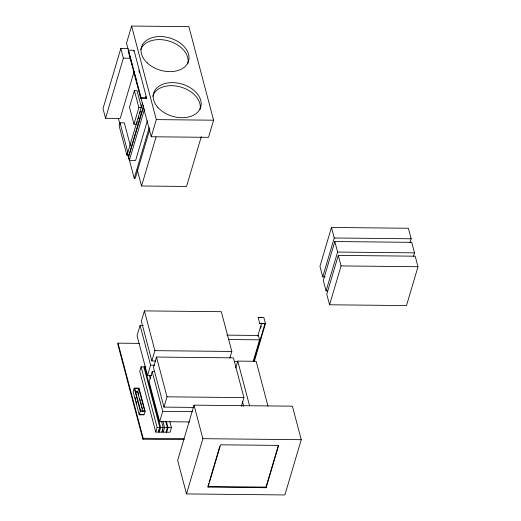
<?xml version="1.0" encoding="UTF-8"?>
<svg xmlns="http://www.w3.org/2000/svg" width="521" height="521" viewBox="0 0 521 521"><rect width="100%" height="100%" fill="white"/><g stroke="black" fill="none" stroke-linecap="round" stroke-linejoin="round"><path stroke-width="0.78" d="M128.14 48.583L120.813 48.505L103.008 108.635L105.561 118.3L120.208 118.449L134.138 71.429M140.221 95.082L151.233 136.749L208.517 137.342L213.597 120.201L188.876 26.643L131.592 26.05L126.512 43.197L129.416 54.204M105.561 118.3L123.366 58.17L120.813 48.505M128.492 50.218L128.231 51.091L140.761 98.508L146.271 98.567L146.525 97.694L133.995 50.276L128.492 50.218L141.022 97.635L140.761 98.508M133.741 51.149L133.995 50.276M130.406 145.919L124.311 122.845L119.993 122.8L119.114 125.763L126.837 154.991L128.277 155.004M133.969 124.167L138.879 107.6L141.497 107.626L137.016 90.674L134.398 90.647L129.488 107.215L133.969 124.167L136.587 124.193L137.257 121.934M126.837 154.991L127.717 152.028L119.993 122.8M142.507 102.963L127.534 153.506L128.387 156.736L143.588 105.411M138.15 118.925L138.82 116.665M139.713 113.65L140.377 111.39M143.562 106.968L128.589 157.511L129.345 160.364L135.623 160.429L147.371 120.774M129.345 160.364L144.545 109.045M149.82 129.136L135.258 178.299L134.21 178.286L149.234 127.567M151.233 136.749L156.313 119.602L131.592 26.05M201.288 136.665L186.538 186.466L141.543 185.997L156.059 136.977M139.192 343.378L118.046 343.157L117.766 344.107L142.897 439.223L184.375 439.652M143.327 325.462L140.09 325.43L137.043 335.713L147.554 375.478L151.598 375.517M229.865 358.064L231.825 351.454L221.314 311.695L144.395 310.894L141.347 321.177L151.858 360.942L155.903 360.981M134.203 388.073L133.135 391.681L139.237 414.788L144.056 414.833L145.131 411.219L139.022 388.119L134.203 388.073L140.305 411.173L139.237 414.788M158.514 432.098L159.869 427.526L143.842 366.882L141.1 366.856L139.745 371.427L155.772 432.072L170.093 432.222L171.448 427.65L169.8 421.43M144.128 368.412L144.584 366.888L145.88 366.901M142.767 411.434L137.648 392.059L138.716 388.445L134.718 388.405L140.657 410.874L144.656 410.919L138.716 388.445M147.554 375.478L150.595 365.188L140.09 325.43M151.858 360.942L154.906 350.653L144.395 310.894M154.626 371.616L152.197 371.59L149.149 381.873L159.66 421.639L189.618 421.945M241.321 406.432L243.932 397.614L233.421 357.849L156.502 357.054L153.454 367.338L163.965 407.103L193.923 407.409M142.897 439.223L143.184 438.272L118.046 343.157M155.772 432.072L157.127 427.5L141.1 366.856M159.66 421.639L162.708 411.349L152.197 371.59M163.965 407.103L167.013 396.813L156.502 357.054M144.584 366.888L160.611 427.533L159.257 432.104L158.638 429.773M161.842 432.13L163.197 427.559L161.556 421.339M162.923 421.359L164.564 427.578L163.21 432.15L162.389 429.037M166.023 432.176L167.378 427.604L165.73 421.385M166.394 421.391L168.036 427.611L166.681 432.183L166.271 430.626M194.014 405.156L177.654 460.408L186.511 493.928L284.883 494.95L301.249 439.704L292.392 406.178L194.014 405.156L202.877 438.682L186.511 493.928M235.72 367.963L237.752 361.105L256.143 361.294L267.983 406.087M208.107 485.735L208.791 483.429M209.247 481.892L214.033 465.735M214.489 464.198L219.725 446.51M254.222 361.613L265.469 323.639L263.821 317.406L258.136 317.51L261.789 317.55M208.035 487.102L220.565 444.797L278.67 445.403L266.14 487.708L208.035 487.102L207.879 486.503L265.977 487.109L278.286 445.572M253.694 361.633L264.902 323.801L259.829 323.58L265.469 323.639M257.765 336.097L261.653 322.968M260.611 328.256L261.301 325.931M253.291 361.046L259.569 339.842L258.416 335.465L226.856 335.133M410.007 242.662L411.16 238.781L408.379 228.257L331.46 227.456L319.946 266.316L322.727 276.84L325.156 276.866M322.727 276.84L334.241 237.98L331.46 227.456M413.361 256.749L414.514 252.861L411.733 242.337L334.814 241.536L323.3 280.402L326.081 290.926L327.702 290.939M326.081 290.926L337.595 252.06L334.814 241.536M338.292 255.394L326.784 294.254L329.565 304.778L406.484 305.58L417.992 266.719L415.211 256.195L338.292 255.394L341.079 265.918L329.565 304.778M123.366 58.17L130.693 58.248M141.022 97.635L146.525 97.694M156.313 119.602L213.597 120.201M334.241 237.98L411.16 238.781M337.595 252.06L414.514 252.861M341.079 265.918L417.992 266.719M228.823 339.523L259.569 339.842M154.906 350.653L231.825 351.454M234.45 361.613L237.687 361.646M150.595 365.188L154.646 365.234M135.545 391.707L137.954 391.733M135.252 392.033L137.648 392.059M167.013 396.813L243.932 397.614M162.708 411.349L192.666 411.662M140.305 411.173L145.131 411.219M139.589 414.488L143.588 414.534M157.127 427.5L159.869 427.526M160.611 427.533L163.197 427.559M164.564 427.578L167.378 427.604M168.036 427.611L171.448 427.65M202.877 438.682L301.249 439.704M143.184 438.272L183.841 438.695M258.182 317.348L259.784 323.749M237.752 361.105L249.592 405.892M265.977 487.109L266.14 487.708M242.486 401.632L243.73 406.347M138.873 70.582L139.491 72.914M145.652 96.235L146.271 98.567M129.833 55.773L130.458 58.131M130.875 59.707L131.494 62.064M131.911 63.634L132.536 65.991M133.988 71.494L134.613 73.858M135.03 75.428L136.691 81.719M137.108 83.288L137.726 85.646M138.143 87.222L138.768 89.579M139.185 91.149L139.804 93.513M134.398 90.647L138.879 107.6M137.212 169.625L141.543 185.997M118.345 118.26L119.993 124.493M128.029 154.9L134.21 178.286M149.436 375.472L150.256 378.578M138.156 392.502L138.768 394.814M139.784 398.663L140.396 400.975M140.8 402.512L141.412 404.824M141.823 406.367L142.428 408.672M135.082 397.438L135.701 399.763M136.111 401.313L136.723 403.638M140.735 49.736A24.533 16.789 16.5 0 1 169.012 41.074A24.533 16.789 16.5 0 1 187.716 63.842M152.744 96.339A24.533 16.789 16.5 0 1 180.416 86.929A24.533 16.789 16.5 0 1 200.018 109.377M147.183 62.878A24.533 16.789 16.5 0 0 187.847 62.852A24.533 16.789 16.5 0 0 160.038 36.548A24.533 16.789 16.5 0 0 147.183 62.878M157.87 107.417A24.533 16.789 16.5 0 0 199.178 110.374A24.533 16.789 16.5 0 0 174.542 82.702A24.533 16.789 16.5 0 0 157.87 107.417"/></g></svg>
